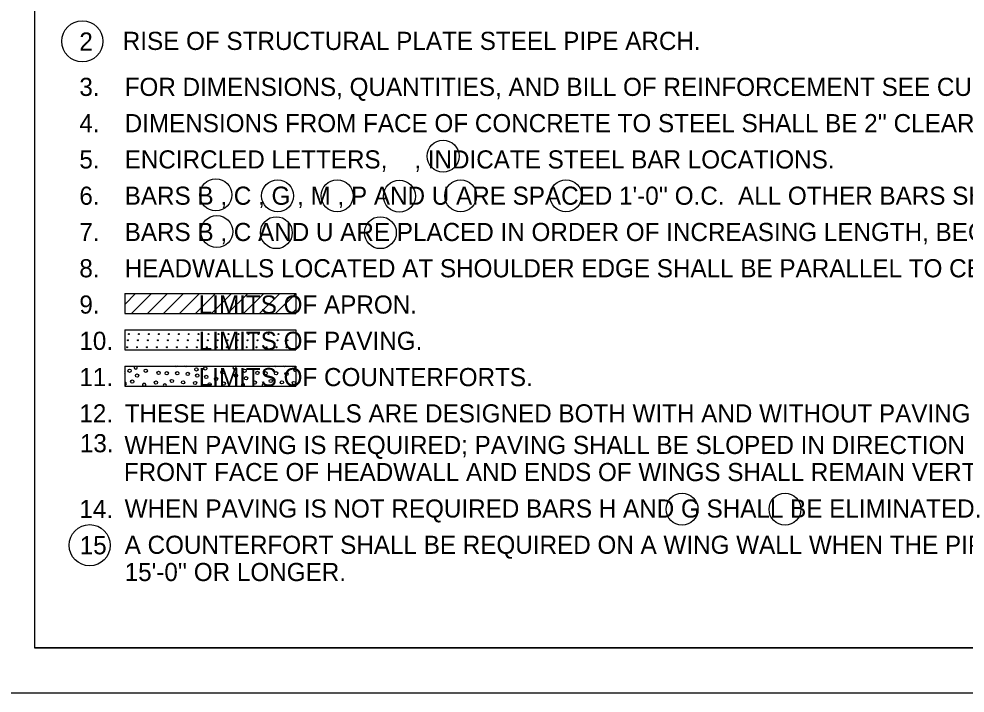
# Model space of a CAD drawing. Extents: x 1000 to 1036.3, y 1000 to 1022.
# Drawn here: x 1006.83 to 1017.27, y 1000 to 1007.43 of the extents above; entities that cross this region are included whole.
import ezdxf

# ---------------------------------------------------------------- set-up
doc = ezdxf.new("R2010")
doc.units = 0
for name, color, linetype in [('Level 1', 7, 'Continuous'), ('Level 10', 7, 'Continuous'), ('Level 11', 7, 'Continuous')]:
    doc.layers.add(name, color=color, linetype=linetype)

msp = doc.modelspace()

# ---------------------------------------------------------------- linework, layer by layer
at = {"layer": 'Level 1'}
for p, q in [((1007.994, 1004.406), (1009.881, 1004.406)), ((1007.994, 1004.406), (1007.994, 1004.184)), ((1007.994, 1004.286), (1008.113, 1004.406)), ((1008.068, 1004.184), (1008.29, 1004.406)), ((1008.245, 1004.184), (1008.467, 1004.406)), ((1008.421, 1004.184), (1008.644, 1004.406)), ((1008.598, 1004.184), (1008.82, 1004.406)), ((1008.775, 1004.184), (1008.997, 1004.406)), ((1008.952, 1004.184), (1009.174, 1004.406)), ((1009.128, 1004.184), (1009.351, 1004.406)), ((1009.305, 1004.184), (1009.528, 1004.406)), ((1009.482, 1004.184), (1009.704, 1004.406)), ((1009.659, 1004.184), (1009.881, 1004.406)), ((1009.881, 1004.406), (1009.881, 1004.184)), ((1007.994, 1004.184), (1009.881, 1004.184)), ((1009.836, 1004.184), (1009.881, 1004.229)), ((1007.994, 1004.006), (1009.881, 1004.006)), ((1007.994, 1004.006), (1007.994, 1003.784)), ((1009.881, 1004.006), (1009.881, 1003.784)), ((1007.994, 1003.784), (1009.881, 1003.784)), ((1007.994, 1003.606), (1009.881, 1003.606)), ((1007.994, 1003.606), (1007.994, 1003.384)), ((1009.881, 1003.606), (1009.881, 1003.384)), ((1007.994, 1003.384), (1009.881, 1003.384))]:
    msp.add_line(p, q, dxfattribs=at)
for centre, radius in [((1007.527, 1007.186), 0.227), ((1011.507, 1005.92), 0.176), ((1009, 1005.493), 0.176), ((1009.681, 1005.483), 0.176), ((1010.338, 1005.483), 0.176), ((1011.025, 1005.479), 0.176), ((1011.701, 1005.483), 0.176), ((1012.862, 1005.483), 0.176), ((1009.011, 1005.088), 0.176), ((1009.667, 1005.076), 0.176), ((1010.815, 1005.076), 0.176), ((1008.04, 1003.958), 0.005), ((1008.04, 1003.958), 0.0025), ((1008.15, 1003.958), 0.005), ((1008.15, 1003.958), 0.0025), ((1008.26, 1003.958), 0.005), ((1008.26, 1003.958), 0.0025), ((1008.37, 1003.958), 0.005), ((1008.37, 1003.958), 0.0025), ((1008.48, 1003.958), 0.005), ((1008.48, 1003.958), 0.0025), ((1008.59, 1003.958), 0.005), ((1008.59, 1003.958), 0.0025), ((1008.7, 1003.958), 0.005), ((1008.7, 1003.958), 0.0025), ((1008.81, 1003.958), 0.005), ((1008.81, 1003.958), 0.0025), ((1008.92, 1003.958), 0.005), ((1008.92, 1003.958), 0.0025), ((1009.03, 1003.958), 0.005), ((1009.03, 1003.958), 0.0025), ((1009.14, 1003.958), 0.005), ((1009.14, 1003.958), 0.0025), ((1009.25, 1003.958), 0.005), ((1009.25, 1003.958), 0.0025), ((1009.36, 1003.958), 0.005), ((1009.36, 1003.958), 0.0025), ((1009.47, 1003.958), 0.005), ((1009.47, 1003.958), 0.0025), ((1009.58, 1003.958), 0.005), ((1009.58, 1003.958), 0.0025), ((1009.69, 1003.958), 0.005), ((1009.69, 1003.958), 0.0025), ((1009.8, 1003.958), 0.005), ((1009.8, 1003.958), 0.0025), ((1008.03, 1003.89), 0.005), ((1008.03, 1003.89), 0.0025), ((1008.14, 1003.89), 0.005), ((1008.14, 1003.89), 0.0025), ((1008.25, 1003.89), 0.005), ((1008.25, 1003.89), 0.0025), ((1008.36, 1003.89), 0.005), ((1008.36, 1003.89), 0.0025), ((1008.47, 1003.89), 0.005), ((1008.47, 1003.89), 0.0025), ((1008.58, 1003.89), 0.005), ((1008.58, 1003.89), 0.0025), ((1008.69, 1003.89), 0.005), ((1008.69, 1003.89), 0.0025), ((1008.8, 1003.89), 0.005), ((1008.8, 1003.89), 0.0025), ((1008.91, 1003.89), 0.005), ((1008.91, 1003.89), 0.0025), ((1009.02, 1003.89), 0.005), ((1009.02, 1003.89), 0.0025), ((1009.13, 1003.89), 0.005), ((1009.13, 1003.89), 0.0025), ((1009.24, 1003.89), 0.005), ((1009.24, 1003.89), 0.0025), ((1009.35, 1003.89), 0.005), ((1009.35, 1003.89), 0.0025), ((1009.46, 1003.89), 0.005), ((1009.46, 1003.89), 0.0025), ((1009.57, 1003.89), 0.005), ((1009.57, 1003.89), 0.0025), ((1009.68, 1003.89), 0.005), ((1009.68, 1003.89), 0.0025), ((1009.79, 1003.89), 0.005), ((1009.79, 1003.89), 0.0025), ((1008.02, 1003.813), 0.005), ((1008.02, 1003.813), 0.0025), ((1008.13, 1003.813), 0.005), ((1008.13, 1003.813), 0.0025), ((1008.24, 1003.813), 0.005), ((1008.24, 1003.813), 0.0025), ((1008.35, 1003.813), 0.005), ((1008.35, 1003.813), 0.0025), ((1008.46, 1003.813), 0.005), ((1008.46, 1003.813), 0.0025), ((1008.57, 1003.813), 0.005), ((1008.57, 1003.813), 0.0025), ((1008.68, 1003.813), 0.005), ((1008.68, 1003.813), 0.0025), ((1008.79, 1003.813), 0.005), ((1008.79, 1003.813), 0.0025), ((1008.9, 1003.813), 0.005), ((1008.9, 1003.813), 0.0025), ((1009.01, 1003.813), 0.005), ((1009.01, 1003.813), 0.0025), ((1009.12, 1003.813), 0.005), ((1009.12, 1003.813), 0.0025), ((1009.23, 1003.813), 0.005), ((1009.23, 1003.813), 0.0025), ((1009.34, 1003.813), 0.005), ((1009.34, 1003.813), 0.0025), ((1009.45, 1003.813), 0.005), ((1009.45, 1003.813), 0.0025), ((1009.56, 1003.813), 0.005), ((1009.56, 1003.813), 0.0025), ((1009.67, 1003.813), 0.005), ((1009.67, 1003.813), 0.0025), ((1009.78, 1003.813), 0.005), ((1009.78, 1003.813), 0.0025), ((1008.048, 1003.554), 0.0181), ((1008.227, 1003.553), 0.0181), ((1008.368, 1003.53), 0.0181), ((1008.459, 1003.527), 0.0181), ((1008.574, 1003.527), 0.0181), ((1008.69, 1003.519), 0.0181), ((1008.786, 1003.568), 0.0181), ((1008.883, 1003.579), 0.0181), ((1009.072, 1003.538), 0.0181), ((1009.317, 1003.553), 0.0181), ((1009.458, 1003.53), 0.0181), ((1009.549, 1003.527), 0.0181), ((1009.664, 1003.527), 0.0181), ((1009.78, 1003.519), 0.0181), ((1008.077, 1003.435), 0.0181), ((1008.131, 1003.501), 0.0181), ((1008.339, 1003.423), 0.0181), ((1008.515, 1003.441), 0.0181), ((1008.638, 1003.426), 0.0181), ((1008.771, 1003.419), 0.0181), ((1008.795, 1003.501), 0.0181), ((1008.894, 1003.486), 0.0181), ((1009.002, 1003.464), 0.0181), ((1009.087, 1003.412), 0.0181), ((1009.221, 1003.501), 0.0181), ((1009.334, 1003.471), 0.0181), ((1009.429, 1003.423), 0.0181), ((1009.605, 1003.441), 0.0181), ((1009.728, 1003.426), 0.0181), ((1009.861, 1003.419), 0.0181), ((1008.931, 1003.404), 0.0181), ((1014.143, 1002.027), 0.176), ((1015.279, 1002.027), 0.176), ((1007.608, 1001.63), 0.227)]:
    msp.add_circle(centre, radius, dxfattribs=at)
for centre, radius, start, end in [((1008.02, 1004.009), 0.005, 220.5403, 319.4597), ((1007.982, 1003.538), 0.0181, 309.3754, 50.6246), ((1008.116, 1003.59), 0.0181, 116.5716, 63.4284), ((1008.563, 1003.62), 0.0181, 228.3967, 311.6033), ((1008.667, 1003.62), 0.0181, 228.3967, 311.6033), ((1009.206, 1003.59), 0.0181, 116.5716, 63.4284), ((1009.653, 1003.62), 0.0181, 228.3967, 311.6033), ((1009.757, 1003.62), 0.0181, 228.3967, 311.6033), ((1009.876, 1003.568), 0.0181, 74.0616, 285.9384), ((1007.997, 1003.412), 0.0181, 259.2415, 100.7585), ((1008.209, 1003.397), 0.0181, 314.3182, 225.6818), ((1008.437, 1003.393), 0.0181, 329.7824, 210.2176), ((1009.299, 1003.397), 0.0181, 314.3182, 225.6818), ((1009.527, 1003.393), 0.0181, 329.7824, 210.2176)]:
    msp.add_arc(centre, radius, start, end, dxfattribs=at)
at = {"layer": 'Level 10'}
for p, q in [((1007, 1021.5), (1007, 1000.5)), ((1035.5, 1000.5), (1007, 1000.5)), ((1036, 1000), (1000, 1000))]:
    msp.add_line(p, q, dxfattribs=at)
at = {"layer": 'Level 11'}
msp.add_lwpolyline([(1007, 1000.5), (1035.5, 1000.5), (1035.5, 1021.5), (1007, 1021.5)], close=True, dxfattribs=at)

# ---------------------------------------------------------------- texts
at = {"layer": 'Level 1'}
for s, p in [('2', (1007.494, 1007.084)), ('RISE OF STRUCTURAL PLATE STEEL PIPE ARCH.', (1007.973, 1007.091)), ('3.', (1007.494, 1006.584)), ('FOR DIMENSIONS, QUANTITIES, AND BILL OF REINFORCEMENT SEE CUR. STD. DWGS.           THRU        .', (1007.994, 1006.584)), ('4.', (1007.494, 1006.184)), ("DIMENSIONS FROM FACE OF CONCRETE TO STEEL SHALL BE 2'' CLEAR DISTANCE.", (1007.994, 1006.184)), ('5.', (1007.494, 1005.784)), ('ENCIRCLED LETTERS,    , INDICATE STEEL BAR LOCATIONS.', (1007.994, 1005.784)), ('6.', (1007.494, 1005.384)), ("BARS B , C , G , M , P AND U ARE SPACED 1'-0'' O.C.  ALL OTHER BARS SHALL BE EVENLY SPACED.", (1007.994, 1005.384)), ('7.', (1007.494, 1004.984)), ('BARS B , C AND U ARE PLACED IN ORDER OF INCREASING LENGTH, BEGINNING AT THE END OF WING, TOP OF WING AND TOP OF COUNTERFORT RESPECTIVELY.', (1007.994, 1004.984)), ('8.', (1007.494, 1004.584)), ('HEADWALLS LOCATED AT SHOULDER EDGE SHALL BE PARALLEL TO CENTERLINE OF ROAD.', (1007.994, 1004.584)), ('9.', (1007.494, 1004.184)), ('           LIMITS OF APRON.', (1007.994, 1004.184)), ('10.', (1007.494, 1003.784)), ('           LIMITS OF PAVING.', (1007.994, 1003.784)), ('11.', (1007.494, 1003.384)), ('           LIMITS OF COUNTERFORTS.', (1007.994, 1003.384)), ('12.', (1007.494, 1002.984)), ('THESE HEADWALLS ARE DESIGNED BOTH WITH AND WITHOUT PAVING BETWEEN THE WINGS. (SEE PLANS)', (1007.994, 1002.984)), ('13.', (1007.5, 1002.655)), ('WHEN PAVING IS REQUIRED; PAVING SHALL BE SLOPED IN DIRECTION OF FLOW EQUAL TO SLOPE OF PIPE.', (1007.991, 1002.636)), ('FRONT FACE OF HEADWALL AND ENDS OF WINGS SHALL REMAIN VERTICAL.', (1007.985, 1002.337)), ('14.', (1007.494, 1001.93)), ('WHEN PAVING IS NOT REQUIRED BARS H AND G SHALL BE ELIMINATED.', (1007.994, 1001.935)), ('15', (1007.498, 1001.53)), ("A COUNTERFORT SHALL BE REQUIRED ON A WING WALL WHEN THE PIPE RISE IS 8'-0'' OR GREATER AND THE WING WALL IS", (1007.994, 1001.535)), ("15'-0'' OR LONGER. ", (1007.994, 1001.235))]:
    msp.add_text(s, height=0.2, dxfattribs=at).set_placement(p)

doc.saveas('drawing.dxf')
